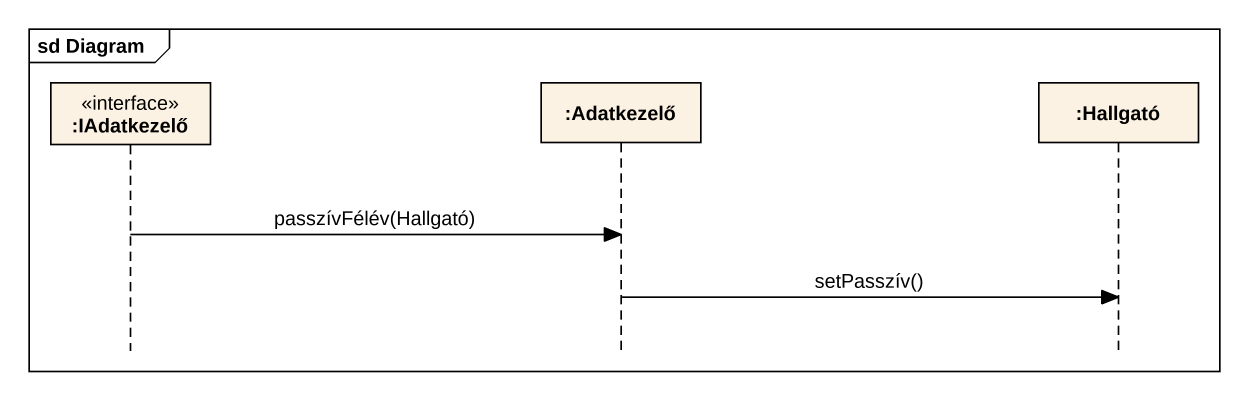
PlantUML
@startuml
mainframe sd Diagram
hide footbox
participant ":IAdatkezelő" as IAdatkezelő <<interface>>
participant ":Adatkezelő" as Adatkezelő
participant ":Hallgató" as Hallgató

IAdatkezelő -> Adatkezelő : passzívFélév(Hallgató)
Adatkezelő -> Hallgató : setPasszív()
@enduml
